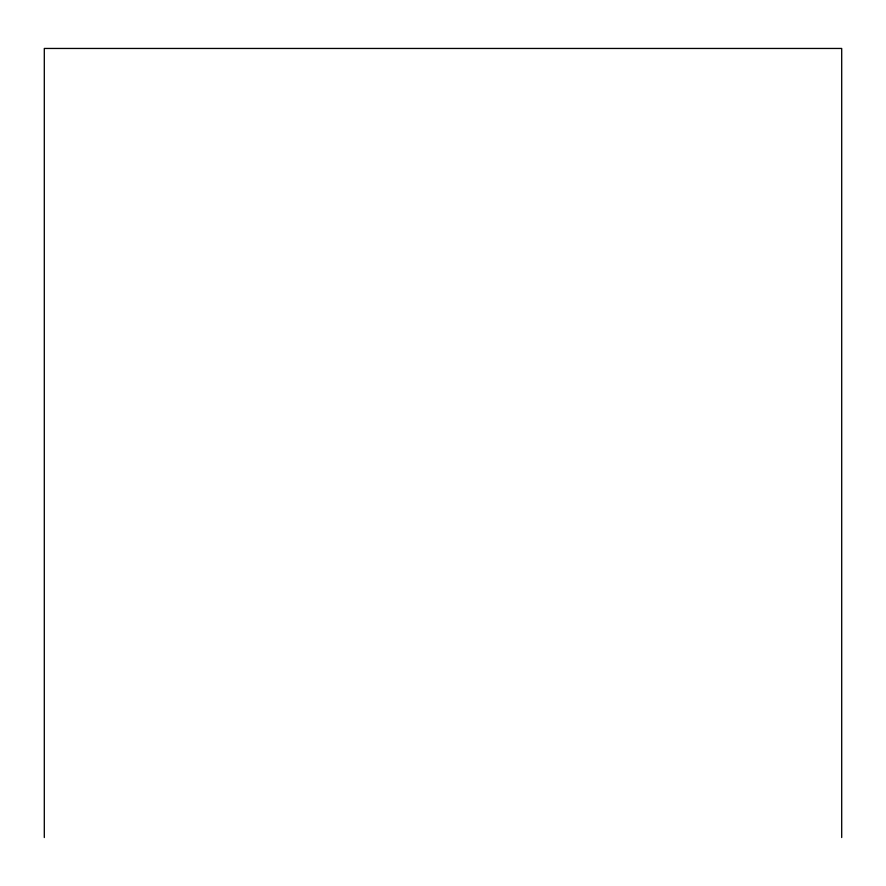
<?xml version="1.0" encoding="UTF-8"?>
<svg xmlns="http://www.w3.org/2000/svg" width="886" height="886" viewBox="0 0 886 886"><rect width="100%" height="100%" fill="white"/><g stroke="black" fill="none" stroke-linecap="round" stroke-linejoin="round"><path stroke-width="1.33" d="M841.7 837.547L841.7 48.453L44.3 48.453L44.3 837.547"/></g></svg>
